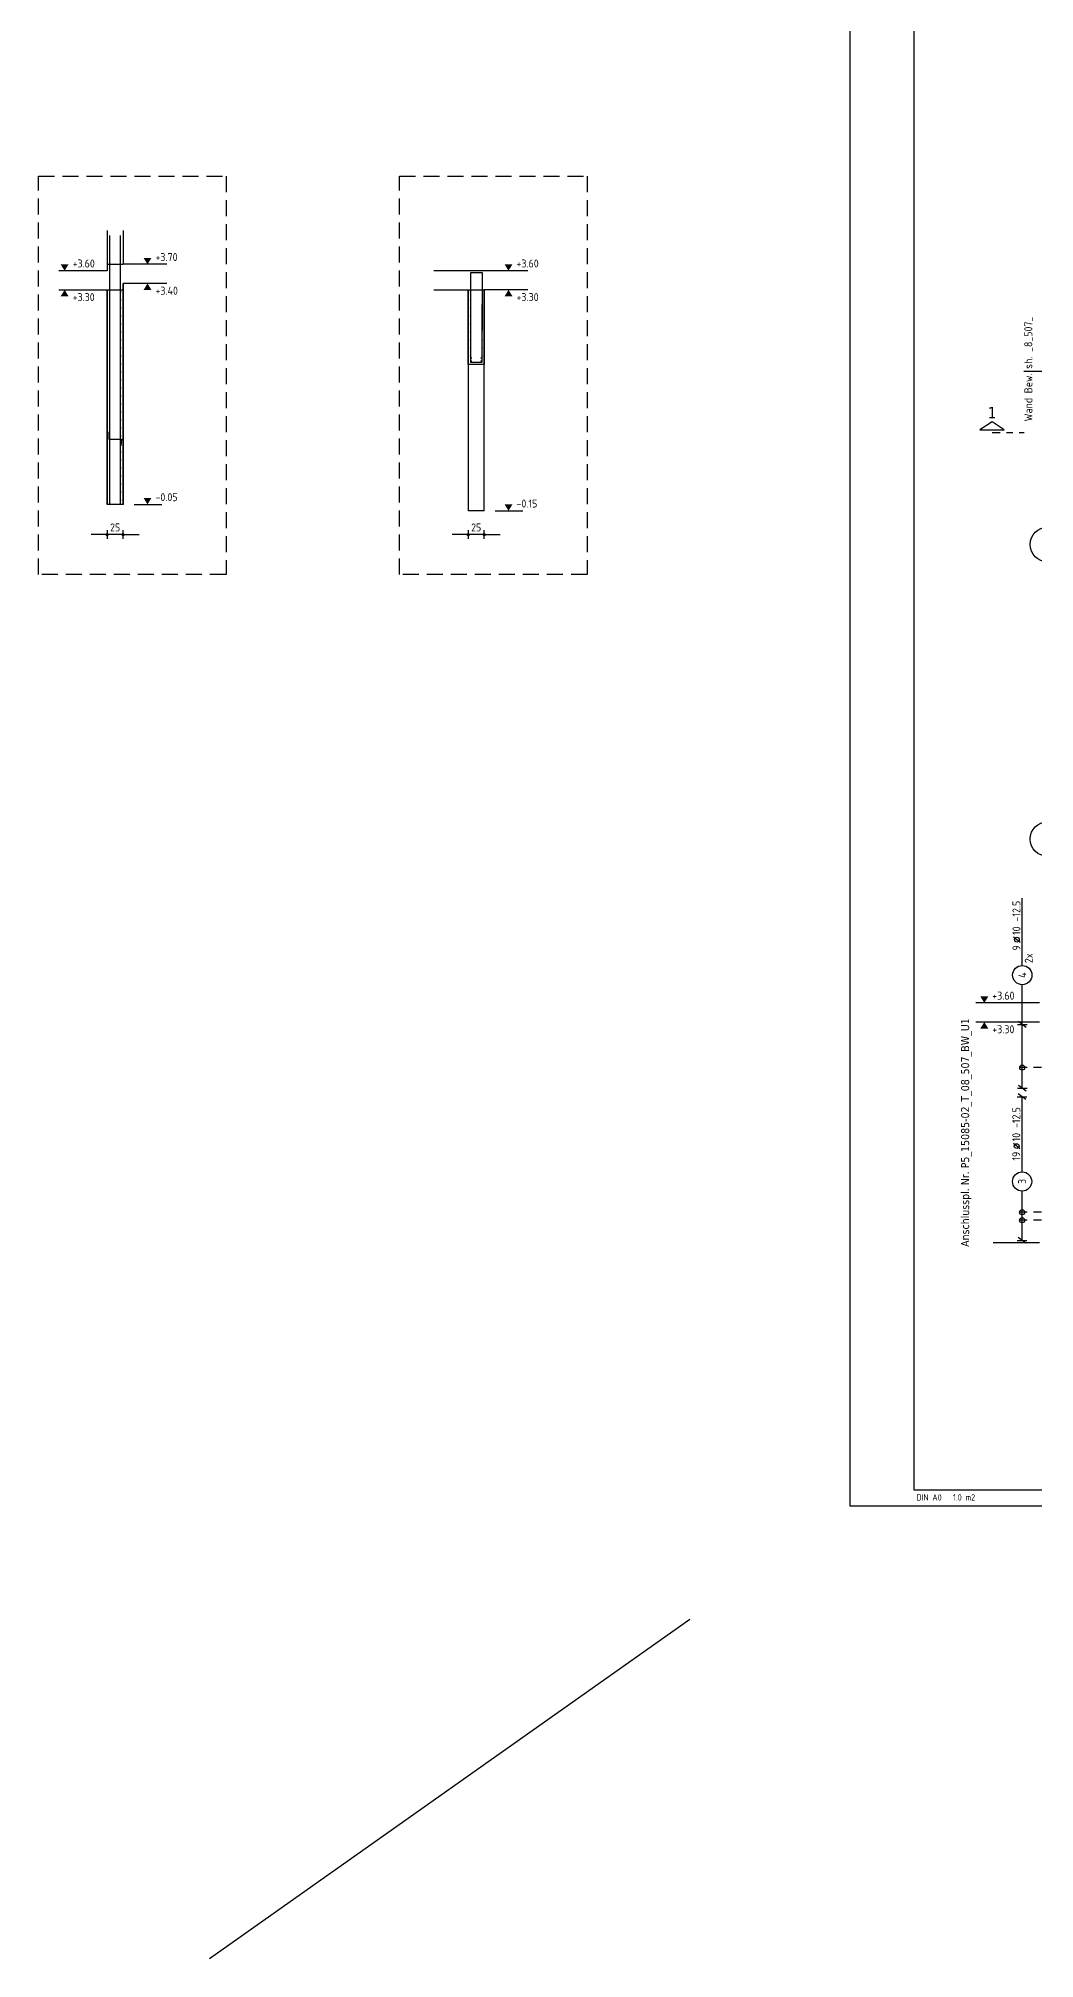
# Model space of a CAD drawing. Extents: x -7.1 to 83.9, y -5.7 to 50.5.
# Drawn here: x -6.67 to 8.89, y -5.67 to 24.33 of the extents above; entities that cross this region are included whole.
import ezdxf
from ezdxf.enums import TextEntityAlignment as Align

# ---------------------------------------------------------------- set-up
doc = ezdxf.new("R2010")
doc.units = 0
doc.header["$LTSCALE"] = 0.5
for name, pattern in [('AUSGEZOGEN', [1000.01, 1000, 0.01]), ('DASHDOTSMALL', [1.05, 0.5, -0.25, 0.05, -0.25]), ('DASHED', [0.75, 0.5, -0.25]), ('DASHEDX2', [1.5, 1, -0.5]), ('STRICHLINIE', [0.75, 0.5, -0.25]), ('STRICHPUNKT2', [0.55, 0.25, -0.125, 0.05, -0.125]), ('VERDECKT', [0.375, 0.25, -0.125])]:
    doc.linetypes.add(name, pattern=pattern)
for name, color, linetype in [('AFU', 7, 'Continuous'), ('BETON', 7, 'Continuous'), ('DETAIL', 7, 'Continuous'), ('HILFE', 7, 'Continuous'), ('koten', 7, 'Continuous'), ('MASSE', 7, 'Continuous'), ('OBJEKT', 7, 'Continuous'), ('RAHMEN', 7, 'Continuous'), ('RND', 7, 'Continuous'), ('RND-1', 7, 'Continuous'), ('SCHNITTE', 7, 'Continuous'), ('SFP_Achsen', 7, 'Continuous'), ('TEXT', 7, 'Continuous')]:
    doc.layers.add(name, color=color, linetype=linetype)
doc.layers.add('NOPLOT', color=7, linetype='Continuous', plot=False)
doc.styles.add('helv', font='tahoma.ttf')
doc.styles.add('txt', font='isocp.shx')
doc.linetypes.add('AFU_50K', pattern='A,0.15,["/",Standard,S=0.2,R=0,X=-0.01,Y=-0.1],0.07,["/",Standard,S=0.2,R=0,X=-0.01,Y=-0.1],0.15', length=0.37)
doc.dimstyles.new('DOT_I', dxfattribs={"dimscale": 0.5, "dimtxt": 0.25, "dimasz": 0.25, "dimexe": 0.1, "dimexo": 0.3, "dimgap": 0.1, "dimtad": 1, "dimdec": 3, "dimzin": 3, "dimtxsty": 'txt', "dimblk": 'DOT', "dimblk1": 'DOT', "dimblk2": 'DOT', "dimsah": 1, "dimcen": 0.1, "dimse1": 1, "dimse2": 1, "dimazin": 0, "dimtfac": 1, "dimtdec": 4, "dimtix": 1, "dimtmove": 2, "dimatfit": 3, "dimfxl": 0, "dimtvp": 1, "dimtolj": 1, "dimtzin": 0, "dimarcsym": 0})

# ---------------------------------------------------------------- blocks, each defined once
blk = doc.blocks.new('okrd_o')
at = {"layer": 'koten', "color": 7, "linetype": 'Continuous'}
blk.add_solid([(-0.125, 0.202), (0.125, 0.202), (0, 0)], dxfattribs=at)
at = {"layer": 'koten', "style": 'txt'}
blk.add_attdef('OKRD', (0.25, 0.1), '', height=0.25, dxfattribs=at)
blk = doc.blocks.new('okrd_u')
at = {"layer": 'koten', "color": 7, "linetype": 'Continuous'}
blk.add_solid([(-0.125, -0.202), (0.125, -0.202), (0, 0)], dxfattribs=at)
at = {"layer": 'koten', "style": 'txt'}
blk.add_attdef('OKRD', (0.25, -0.35), '', height=0.25, dxfattribs=at)
blk = doc.blocks.new('SCHN-2')
at = {"layer": 'SCHNITTE', "color": 6, "linetype": 'Continuous'}
blk.add_lwpolyline([(0.378, 0.088), (0, 0.34), (-0.378, 0.088)], close=True, dxfattribs=at)
at = {"layer": 'SCHNITTE', "color": 1, "linetype": 'DASHDOTSMALL', "style": 'helv'}
blk.add_attdef('SCHN-2', text='', height=0.35, dxfattribs=at).set_placement((0, 0.45), align=Align.CENTER)
blk = doc.blocks.new('DINA0')
at = {"layer": 'NOPLOT', "color": 191, "linetype": 'AUSGEZOGEN'}
blk.add_line((-20, -14.146), (-5, -3.537), dxfattribs=at)
at = {"layer": 'RAHMEN'}
for p, q in [((0, 84.1), (0, 0)), ((0, 0), (118.9, 0))]:
    blk.add_line(p, q, dxfattribs=at)
at = {"layer": 'RAHMEN', "color": 5}
for p, q in [((2, 83.6), (2, 0.5)), ((2, 0.5), (118.4, 0.5))]:
    blk.add_line(p, q, dxfattribs=at)
at = {"layer": 'RAHMEN', "color": 7, "style": 'txt'}
blk.add_text('DIN A0   1.0 m2', height=0.2, dxfattribs=at).set_placement((2.083, 0.164))
blk = doc.blocks.new('lei_gre')
at = {"layer": 'RND', "color": 7, "linetype": 'Continuous'}
for p, q in [((-0.09, -0.12), (0.09, 0.12)), ((0, 0.15), (0, -0.15))]:
    blk.add_line(p, q, dxfattribs=at)
blk = doc.blocks.new('RND_LEI')
at = {"layer": 'RND', "color": 7, "linetype": 'Continuous'}
blk.add_line((1.022, 0.066), (1.19, 0.27), dxfattribs=at)
for centre, radius in [((0, 0), 0.3), ((1.106, 0.168), 0.075)]:
    blk.add_circle(centre, radius, dxfattribs=at)
at = {"layer": 'RND', "color": 7, "linetype": 'Continuous', "style": 'txt'}
blk.add_attdef('POSL', text='', height=0.25, dxfattribs=at).set_placement((0, 0), align=Align.MIDDLE)
blk.add_attdef('ANZ', text='', height=0.25, dxfattribs=at).set_placement((0.931, 0.057), align=Align.RIGHT)
for tag, p in [('DUM', (1.253, 0.057)), ('ABSTD', (1.674, 0.057)), ('POSTXT', (0.374, -0.327))]:
    blk.add_attdef(tag, p, '', height=0.25, dxfattribs=at)
blk = doc.blocks.new('DOT')
at = {"layer": 'MASSE', "color": 7, "linetype": 'Continuous'}
for p, q in [((0, 0), (-1, 0)), ((0, 0.54), (0, -0.54))]:
    blk.add_line(p, q, dxfattribs=at)
at = {"layer": 'MASSE', "color": 7, "linetype": 'Continuous', "const_width": 0.2}
blk.add_lwpolyline([(-0.1, 0, 1), (0.1, 0, 1)], format="xyb", close=True, dxfattribs=at)
blk = doc.blocks.new('*D24')
at = {"layer": 'Defpoints', "color": 0, "linetype": 'AUSGEZOGEN', "transparency": 16777216}
for p in [(-5.599, 16.577), (-5.599, 16.577), (-5.349, 16.577)]:
    blk.add_point(p, dxfattribs=at)
at = {"layer": 'MASSE', "color": 0, "linetype": 'AUSGEZOGEN', "lineweight": -2, "transparency": 16777216}
for p, q in [((-5.724, 16.577), (-5.849, 16.577)), ((-5.349, 16.577), (-5.599, 16.577)), ((-5.224, 16.577), (-5.099, 16.577))]:
    blk.add_line(p, q, dxfattribs=at)
at = {"layer": 'MASSE', "color": 0, "linetype": 'AUSGEZOGEN', "lineweight": -2, "transparency": 16777216, "xscale": 0.125, "yscale": 0.125, "zscale": 0.125}
blk.add_blockref('DOT', (-5.599, 16.577), dxfattribs=at)
at = {"layer": 'MASSE', "color": 0, "linetype": 'AUSGEZOGEN', "lineweight": -2, "transparency": 16777216, "xscale": 0.125, "yscale": 0.125, "zscale": 0.125, "rotation": 180}
blk.add_blockref('DOT', (-5.349, 16.577), dxfattribs=at)
at = {"layer": 'MASSE', "color": 0, "linetype": 'AUSGEZOGEN', "transparency": 16777216, "insert": (-5.474, 16.689), "char_height": 0.125, "attachment_point": 5, "style": 'txt'}
blk.add_mtext('\\A1;25', dxfattribs=at)
blk = doc.blocks.new('*D25')
at = {"layer": 'Defpoints', "color": 0, "linetype": 'AUSGEZOGEN', "transparency": 16777216}
for p in [(0.041, 16.577), (0.041, 16.577), (0.291, 16.577)]:
    blk.add_point(p, dxfattribs=at)
at = {"layer": 'MASSE', "color": 0, "linetype": 'AUSGEZOGEN', "lineweight": -2, "transparency": 16777216}
for p, q in [((-0.084, 16.577), (-0.209, 16.577)), ((0.291, 16.577), (0.041, 16.577)), ((0.416, 16.577), (0.541, 16.577))]:
    blk.add_line(p, q, dxfattribs=at)
at = {"layer": 'MASSE', "color": 0, "linetype": 'AUSGEZOGEN', "lineweight": -2, "transparency": 16777216, "xscale": 0.125, "yscale": 0.125, "zscale": 0.125}
blk.add_blockref('DOT', (0.041, 16.577), dxfattribs=at)
at = {"layer": 'MASSE', "color": 0, "linetype": 'AUSGEZOGEN', "lineweight": -2, "transparency": 16777216, "xscale": 0.125, "yscale": 0.125, "zscale": 0.125, "rotation": 180}
blk.add_blockref('DOT', (0.291, 16.577), dxfattribs=at)
at = {"layer": 'MASSE', "color": 0, "linetype": 'AUSGEZOGEN', "transparency": 16777216, "insert": (0.166, 16.689), "char_height": 0.125, "attachment_point": 5, "style": 'txt'}
blk.add_mtext('\\A1;25', dxfattribs=at)

msp = doc.modelspace()

# ---------------------------------------------------------------- linework, layer by layer
at = {"layer": 'AFU', "color": 8, "linetype": 'AFU_50K'}
for p, q in [((-5.599, 20.8), (-5.349, 20.8)), ((-5.599, 20.4), (-5.349, 20.4)), ((0.041, 20.4), (0.291, 20.4)), ((-5.349, 17.05), (-5.599, 17.05)), ((0.291, 16.95), (0.041, 16.95))]:
    msp.add_line(p, q, dxfattribs=at)
at = {"layer": 'BETON', "color": 6, "linetype": 'AUSGEZOGEN'}
for p, q in [((-5.599, 21.328), (-5.599, 20.7)), ((-5.349, 21.328), (-5.349, 20.8)), ((-6.355, 20.4), (-5.599, 20.4)), ((-4.668, 20.5), (-5.349, 20.5)), ((-0.496, 20.4), (0.041, 20.4)), ((0.972, 20.4), (0.291, 20.4)), ((0.291, 19.235), (0.041, 19.235)), ((8.965, 9.263), (7.97, 9.263)), ((8.965, 8.963), (7.97, 8.963)), ((8.965, 5.513), (8.243, 5.513))]:
    msp.add_line(p, q, dxfattribs=at)
at = {"layer": 'BETON', "color": 6, "linetype": 'AUSGEZOGEN', "lineweight": 25}
for p, q in [((-5.599, 20.7), (-6.355, 20.7)), ((-4.668, 20.8), (-5.349, 20.8)), ((0.972, 20.7), (-0.498, 20.7))]:
    msp.add_line(p, q, dxfattribs=at)
at = {"layer": 'BETON', "color": 6, "linetype": 'AUSGEZOGEN', "lineweight": 35}
for p, q in [((-5.599, 20.4), (-5.599, 17.05)), ((-5.349, 20.5), (-5.349, 17.05)), ((0.041, 20.4), (0.041, 19.235)), ((0.291, 20.4), (0.291, 19.235))]:
    msp.add_line(p, q, dxfattribs=at)
at = {"layer": 'DETAIL', "color": 102, "linetype": 'STRICHLINIE'}
for points in [[(-6.672, 15.952), (-6.672, 22.176), (-3.742, 22.176), (-3.742, 15.952)], [(-1.033, 15.952), (-1.033, 22.176), (1.897, 22.176), (1.897, 15.952)]]:
    msp.add_lwpolyline(points, close=True, dxfattribs=at)
at = {"layer": 'HILFE', "color": 102, "linetype": 'DASHEDX2'}
msp.add_line((8.723, 19.133), (25.489, 19.133), dxfattribs=at)
at = {"layer": 'HILFE', "color": 102, "linetype": 'AUSGEZOGEN'}
for p, q in [((-5.174, 17.05), (-4.744, 17.05)), ((0.465, 16.95), (0.896, 16.95))]:
    msp.add_line(p, q, dxfattribs=at)
at = {"layer": 'OBJEKT', "color": 7, "linetype": 'AUSGEZOGEN'}
for p, q in [((0.041, 19.235), (0.041, 16.95)), ((0.291, 16.95), (0.291, 19.235))]:
    msp.add_line(p, q, dxfattribs=at)
at = {"layer": 'RND', "color": 7, "linetype": 'AUSGEZOGEN'}
for p, q in [((8.696, 9.847), (8.696, 10.9)), ((8.696, 8.926), (8.696, 9.547)), ((8.696, 7.929), (8.696, 8.926)), ((8.693, 6.623), (8.693, 7.797)), ((8.693, 5.553), (8.693, 6.323))]:
    msp.add_line(p, q, dxfattribs=at)
at = {"layer": 'RND', "color": 102, "linetype": 'VERDECKT'}
for p, q in [((8.995, 8.253), (8.646, 8.253)), ((8.995, 5.993), (8.643, 5.993)), ((8.995, 5.868), (8.643, 5.868))]:
    msp.add_line(p, q, dxfattribs=at)
at = {"layer": 'RND', "color": 1, "linetype": 'AUSGEZOGEN'}
for points in [[(-5.557, 17.05), (-5.557, 21.25)], [(-5.39, 17.05), (-5.39, 21.25)], [(0.08, 19.77), (0.08, 20.67), (0.26, 20.67), (0.26, 19.77)], [(0.077, 20.171), (0.077, 19.271), (0.257, 19.271), (0.257, 20.171)]]:
    msp.add_lwpolyline(points, dxfattribs=at)
at = {"layer": 'RND', "color": 7, "linetype": 'AUSGEZOGEN'}
for points, const_width in [([(-5.569, 20.368, 1), (-5.563, 20.368, 1)], 0.006), ([(-5.569, 20.243, 1), (-5.563, 20.243, 1)], 0.006), ([(-5.569, 20.118, 1), (-5.563, 20.118, 1)], 0.006), ([(-5.38, 20.368, 1), (-5.374, 20.368, 1)], 0.006), ([(-5.38, 20.243, 1), (-5.374, 20.243, 1)], 0.006), ([(-5.38, 20.118, 1), (-5.374, 20.118, 1)], 0.006), ([(0.066, 20.368, 1), (0.072, 20.368, 1)], 0.006), ([(0.066, 20.243, 1), (0.072, 20.243, 1)], 0.006), ([(0.066, 20.118, 1), (0.072, 20.118, 1)], 0.006), ([(0.264, 20.368, 1), (0.27, 20.368, 1)], 0.006), ([(0.264, 20.243, 1), (0.27, 20.243, 1)], 0.006), ([(0.264, 20.118, 1), (0.27, 20.118, 1)], 0.006), ([(-5.569, 19.993, 1), (-5.563, 19.993, 1)], 0.006), ([(-5.569, 19.868, 1), (-5.563, 19.868, 1)], 0.006), ([(-5.38, 19.993, 1), (-5.374, 19.993, 1)], 0.006), ([(-5.38, 19.868, 1), (-5.374, 19.868, 1)], 0.006), ([(0.066, 19.993, 1), (0.072, 19.993, 1)], 0.006), ([(0.066, 19.868, 1), (0.072, 19.868, 1)], 0.006), ([(0.264, 19.993, 1), (0.27, 19.993, 1)], 0.006), ([(0.264, 19.868, 1), (0.27, 19.868, 1)], 0.006), ([(-5.569, 19.743, 1), (-5.563, 19.743, 1)], 0.006), ([(-5.569, 19.618, 1), (-5.563, 19.618, 1)], 0.006), ([(-5.569, 19.493, 1), (-5.563, 19.493, 1)], 0.006), ([(-5.38, 19.743, 1), (-5.374, 19.743, 1)], 0.006), ([(-5.38, 19.618, 1), (-5.374, 19.618, 1)], 0.006), ([(-5.38, 19.493, 1), (-5.374, 19.493, 1)], 0.006), ([(0.066, 19.743, 1), (0.072, 19.743, 1)], 0.006), ([(0.066, 19.618, 1), (0.072, 19.618, 1)], 0.006), ([(0.066, 19.493, 1), (0.072, 19.493, 1)], 0.006), ([(0.264, 19.743, 1), (0.27, 19.743, 1)], 0.006), ([(0.264, 19.618, 1), (0.27, 19.618, 1)], 0.006), ([(0.264, 19.493, 1), (0.27, 19.493, 1)], 0.006), ([(-5.569, 19.368, 1), (-5.563, 19.368, 1)], 0.006), ([(-5.569, 19.243, 1), (-5.563, 19.243, 1)], 0.006), ([(-5.38, 19.368, 1), (-5.374, 19.368, 1)], 0.006), ([(-5.38, 19.243, 1), (-5.374, 19.243, 1)], 0.006), ([(0.066, 19.368, 1), (0.072, 19.368, 1)], 0.006), ([(0.088, 19.336, 1), (0.098, 19.336, 1)], 0.01), ([(0.088, 19.288, 1), (0.098, 19.288, 1)], 0.01), ([(0.237, 19.336, 1), (0.247, 19.336, 1)], 0.01), ([(0.237, 19.288, 1), (0.247, 19.288, 1)], 0.01), ([(0.264, 19.368, 1), (0.27, 19.368, 1)], 0.006), ([(-5.569, 19.118, 1), (-5.563, 19.118, 1)], 0.006), ([(-5.569, 18.993, 1), (-5.563, 18.993, 1)], 0.006), ([(-5.38, 19.118, 1), (-5.374, 19.118, 1)], 0.006), ([(-5.38, 18.993, 1), (-5.374, 18.993, 1)], 0.006), ([(-5.569, 18.868, 1), (-5.563, 18.868, 1)], 0.006), ([(-5.569, 18.743, 1), (-5.563, 18.743, 1)], 0.006), ([(-5.569, 18.618, 1), (-5.563, 18.618, 1)], 0.006), ([(-5.38, 18.868, 1), (-5.374, 18.868, 1)], 0.006), ([(-5.38, 18.743, 1), (-5.374, 18.743, 1)], 0.006), ([(-5.38, 18.618, 1), (-5.374, 18.618, 1)], 0.006), ([(-5.569, 18.493, 1), (-5.563, 18.493, 1)], 0.006), ([(-5.569, 18.368, 1), (-5.563, 18.368, 1)], 0.006), ([(-5.38, 18.493, 1), (-5.374, 18.493, 1)], 0.006), ([(-5.38, 18.368, 1), (-5.374, 18.368, 1)], 0.006), ([(-5.569, 18.243, 1), (-5.563, 18.243, 1)], 0.006), ([(-5.569, 18.118, 1), (-5.563, 18.118, 1)], 0.006), ([(-5.569, 17.993, 1), (-5.563, 17.993, 1)], 0.006), ([(-5.38, 18.243, 1), (-5.374, 18.243, 1)], 0.006), ([(-5.38, 18.118, 1), (-5.374, 18.118, 1)], 0.006), ([(-5.38, 17.993, 1), (-5.374, 17.993, 1)], 0.006), ([(-5.569, 17.868, 1), (-5.563, 17.868, 1)], 0.006), ([(-5.569, 17.743, 1), (-5.563, 17.743, 1)], 0.006), ([(-5.38, 17.868, 1), (-5.374, 17.868, 1)], 0.006), ([(-5.38, 17.743, 1), (-5.374, 17.743, 1)], 0.006), ([(-5.569, 17.618, 1), (-5.563, 17.618, 1)], 0.006), ([(-5.569, 17.493, 1), (-5.563, 17.493, 1)], 0.006), ([(-5.38, 17.618, 1), (-5.374, 17.618, 1)], 0.006), ([(-5.38, 17.493, 1), (-5.374, 17.493, 1)], 0.006), ([(-5.569, 17.368, 1), (-5.563, 17.368, 1)], 0.006), ([(-5.569, 17.243, 1), (-5.563, 17.243, 1)], 0.006), ([(-5.569, 17.118, 1), (-5.563, 17.118, 1)], 0.006), ([(-5.38, 17.368, 1), (-5.374, 17.368, 1)], 0.006), ([(-5.38, 17.243, 1), (-5.374, 17.243, 1)], 0.006), ([(-5.38, 17.118, 1), (-5.374, 17.118, 1)], 0.006)]:
    msp.add_lwpolyline(points, format="xyb", close=True, dxfattribs=dict(at, const_width=const_width))
for centre in [(8.696, 8.253), (8.693, 5.993), (8.693, 5.868)]:
    msp.add_circle(centre, 0.04, dxfattribs=at)
at = {"layer": 'RND-1', "color": 1, "linetype": 'AUSGEZOGEN'}
msp.add_lwpolyline([(-5.574, 18.181), (-5.574, 18.071), (-5.374, 18.071), (-5.383, 17.962)], dxfattribs=at)
at = {"layer": 'SCHNITTE', "color": 6, "linetype": 'STRICHPUNKT2'}
msp.add_line((8.224, 18.171), (8.724, 18.171), dxfattribs=at)
at = {"layer": 'SFP_Achsen', "color": 7, "linetype": 'AUSGEZOGEN'}
for centre in [(9.09, 16.424), (9.09, 11.822)]:
    msp.add_circle(centre, 0.27, dxfattribs=at)

# ---------------------------------------------------------------- block references
at = {"layer": 'koten', "color": 7, "linetype": 'DASHED', "xscale": 0.5, "yscale": 0.5, "zscale": 0.5}
for p, values in [((-6.263, 20.7), {'OKRD': '+3.60'}), ((-4.968, 20.8), {'OKRD': '+3.70'}), ((0.671, 20.7), {'OKRD': '+3.60'})]:
    msp.add_blockref('okrd_o', p, dxfattribs=at).add_auto_attribs(values)
at = {"layer": 'koten', "color": 7, "linetype": 'AUSGEZOGEN', "xscale": 0.5, "yscale": 0.5, "zscale": 0.5}
for p, values in [((-6.263, 20.4), {'OKRD': '+3.30'}), ((-4.968, 20.5), {'OKRD': '+3.40'}), ((0.671, 20.4), {'OKRD': '+3.30'})]:
    msp.add_blockref('okrd_u', p, dxfattribs=at).add_auto_attribs(values)
at = {"layer": 'koten', "color": 7, "linetype": 'AUSGEZOGEN'}
ref = msp.add_blockref('okrd_o', (-4.968, 17.05), dxfattribs=dict(at, xscale=0.5, yscale=0.5, zscale=0.5))
ref.add_attrib('OKRD', '-0.05', (-4.843, 17.1), dxfattribs={"layer": '0', "color": 0, "linetype": 'ByBlock', "height": 0.125, "style": 'txt'})
ref = msp.add_blockref('okrd_o', (0.671, 16.95), dxfattribs=dict(at, xscale=0.5, yscale=0.5, zscale=0.5))
ref.add_attrib('OKRD', '-0.15', (0.796, 17), dxfattribs={"layer": '0', "color": 0, "linetype": 'ByBlock', "height": 0.125, "style": 'txt'})
at = {"layer": 'koten', "color": 6, "linetype": 'AUSGEZOGEN', "xscale": 0.5, "yscale": 0.5, "zscale": 0.5}
for name, p, values in [('okrd_o', (8.103, 9.263), {'OKRD': '+3.60'}), ('okrd_u', (8.103, 8.963), {'OKRD': '+3.30'})]:
    msp.add_blockref(name, p, dxfattribs=at).add_auto_attribs(values)
at = {"layer": 'RAHMEN', "color": 7, "linetype": 'AUSGEZOGEN', "xscale": 0.5, "yscale": 0.5, "zscale": 0.5}
msp.add_blockref('DINA0', (6.001, 1.407), dxfattribs=at)
at = {"layer": 'RND', "color": 7, "linetype": 'AUSGEZOGEN', "xscale": 0.5, "yscale": 0.5, "zscale": 0.5, "rotation": 90}
for p, values in [((8.696, 9.697), {'POSL': '4', 'DUM': '10', 'ANZ': '9', 'ABSTD': '-12.5', 'POSTXT': '2x'}), ((8.693, 6.473), {'POSL': '3', 'DUM': '10', 'ANZ': '19', 'ABSTD': '-12.5'})]:
    msp.add_blockref('RND_LEI', p, dxfattribs=at).add_auto_attribs(values)
for p in [(8.696, 8.926), (8.693, 7.797), (8.696, 7.929), (8.693, 5.553)]:
    msp.add_blockref('lei_gre', p, dxfattribs=at)
at = {"layer": 'SCHNITTE', "color": 6, "linetype": 'STRICHPUNKT2', "xscale": 0.5, "yscale": 0.5, "zscale": 0.5}
msp.add_blockref('SCHN-2', (8.224, 18.171), dxfattribs=at).add_auto_attribs({'SCHN-2': '1'})

# ---------------------------------------------------------------- texts
at = {"layer": 'TEXT', "color": 7, "linetype": 'AUSGEZOGEN'}
for s, style, p in [('Wand Bew. sh. _8_507_', 'txt', (8.853, 18.345)), ('Anschlusspl. Nr. P5_15085-02_T_08_507_BW_U1', 'helv', (7.866, 5.452))]:
    msp.add_text(s, height=0.125, rotation=90, dxfattribs=dict(at, style=style)).set_placement(p)

# ---------------------------------------------------------------- dimensions: what is measured, and where the dimension line sits
at = {"layer": 'MASSE', "color": 7, "linetype": 'AUSGEZOGEN'}
for base, p1, p2, picture, middle in [((-5.599, 16.577), (-5.349, 16.577), (-5.599, 16.577), '*D24', (-5.474, 16.689)), ((0.041, 16.577), (0.291, 16.577), (0.041, 16.577), '*D25', (0.166, 16.689))]:
    dim = msp.add_linear_dim(base=base, p1=p1, p2=p2, dimstyle='DOT_I', override={"dimdec": 0, "dimlfac": 100}, dxfattribs=at)
    dim.commit()
    dim.dimension.update_dxf_attribs({"geometry": picture, "text_midpoint": middle})

doc.saveas('drawing.dxf')
